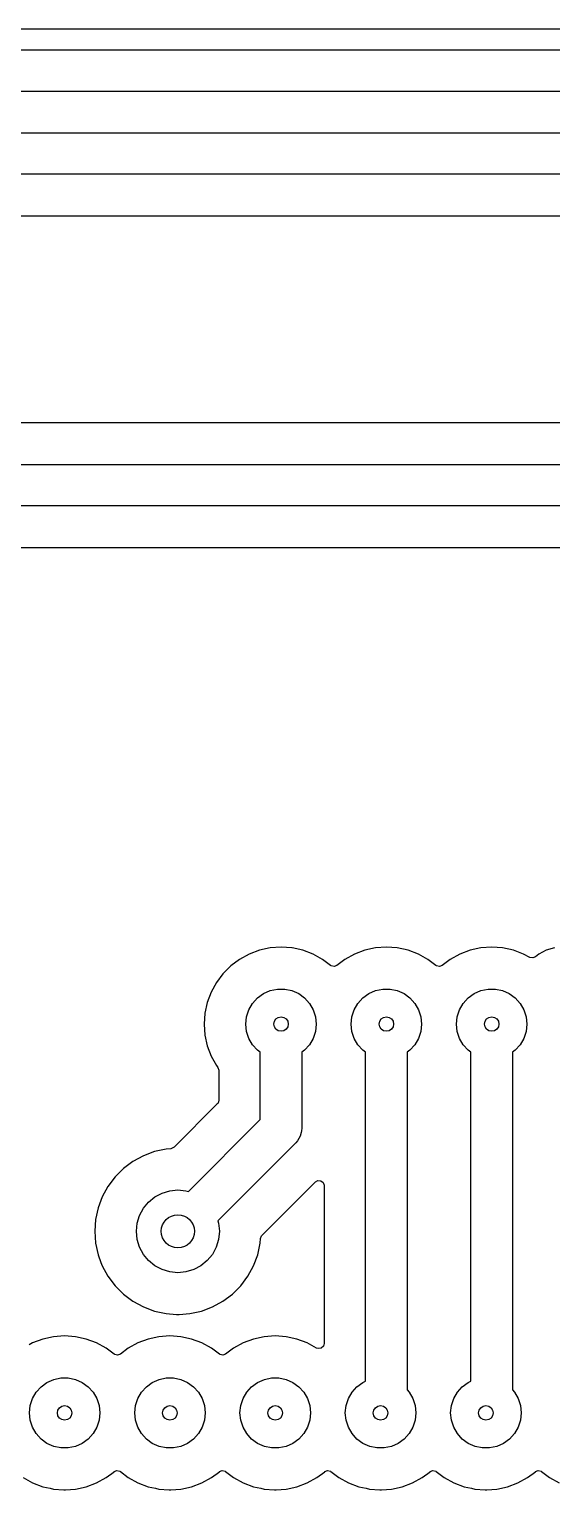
# Model space of a CAD drawing. Extents: x 50 to 210, y -150 to -70.
# Drawn here: x 115.39 to 127.99, y -105.24 to -70 of the extents above; entities that cross this region are included whole.
import ezdxf

# ---------------------------------------------------------------- set-up
doc = ezdxf.new("R2010")
doc.units = 0
doc.layers.add('BLACK', color=7, linetype='CONTINUOUS')

msp = doc.modelspace()

# ---------------------------------------------------------------- linework, layer by layer
at = {"layer": 'BLACK', "linetype": 'CONTINUOUS'}
for p, q in [((210, -70), (50, -70)), ((56.106663, -70.5005), (203.893337, -70.5005)), ((149.118092, -71.4995), (67.118092, -71.4995)), ((67, -72.5), (149, -72.5)), ((148.792894, -73.5), (67.207106, -73.5)), ((105.870552, -74.5005), (142.489267, -74.5005)), ((136.624977, -79.4995), (109.1845, -79.4995)), ((108.06, -80.5), (137.138827, -80.5)), ((137.138827, -81.5), (108.06, -81.5)), ((109.1845, -82.5005), (136.624977, -82.5005)), ((120.689305, -92.312428), (120.456994, -92.43928)), ((120.689309, -92.312426), (120.689305, -92.312428)), ((120.937326, -92.219921), (120.689309, -92.312426)), ((121.195965, -92.163658), (120.937326, -92.219921)), ((121.195972, -92.163657), (121.195965, -92.163658)), ((121.459999, -92.144773), (121.195972, -92.163657)), ((121.460001, -92.144773), (121.459999, -92.144773)), ((121.724027, -92.163657), (121.460001, -92.144773)), ((121.724034, -92.163658), (121.724027, -92.163657)), ((121.982673, -92.219921), (121.724034, -92.163658)), ((122.23069, -92.312426), (121.982673, -92.219921)), ((122.230694, -92.312428), (122.23069, -92.312426)), ((122.463005, -92.43928), (122.230694, -92.312428)), ((123.229305, -92.312428), (122.996994, -92.43928)), ((123.229309, -92.312426), (123.229305, -92.312428)), ((123.477326, -92.219921), (123.229309, -92.312426)), ((123.735965, -92.163658), (123.477326, -92.219921)), ((123.735972, -92.163657), (123.735965, -92.163658)), ((123.999999, -92.144773), (123.735972, -92.163657)), ((124.000001, -92.144773), (123.999999, -92.144773)), ((124.264027, -92.163657), (124.000001, -92.144773)), ((124.264034, -92.163658), (124.264027, -92.163657)), ((124.522673, -92.219921), (124.264034, -92.163658)), ((124.77069, -92.312426), (124.522673, -92.219921)), ((124.770694, -92.312428), (124.77069, -92.312426)), ((125.003005, -92.43928), (124.770694, -92.312428)), ((125.769305, -92.312428), (125.536994, -92.43928)), ((125.769309, -92.312426), (125.769305, -92.312428)), ((126.017326, -92.219921), (125.769309, -92.312426)), ((126.275965, -92.163658), (126.017326, -92.219921)), ((126.275972, -92.163657), (126.275965, -92.163658)), ((126.539999, -92.144773), (126.275972, -92.163657)), ((126.540001, -92.144773), (126.539999, -92.144773)), ((126.804027, -92.163657), (126.540001, -92.144773)), ((126.804034, -92.163658), (126.804027, -92.163657)), ((127.062673, -92.219921), (126.804034, -92.163658)), ((127.31069, -92.312426), (127.062673, -92.219921)), ((127.310694, -92.312428), (127.31069, -92.312426)), ((127.455577, -92.39154), (127.310694, -92.312428)), ((127.676863, -92.310725), (127.593364, -92.37881)), ((127.85714, -92.216556), (127.676863, -92.310725)), ((128.052671, -92.160609), (127.85714, -92.216556)), ((120.245074, -92.597922), (120.057922, -92.785074)), ((120.245092, -92.597906), (120.245074, -92.597922)), ((120.456986, -92.439285), (120.245092, -92.597906)), ((120.456994, -92.43928), (120.456986, -92.439285)), ((122.463013, -92.439285), (122.463005, -92.43928)), ((122.65569, -92.58352), (122.463013, -92.439285)), ((122.670573, -92.593085), (122.65569, -92.58352)), ((122.738845, -92.607937), (122.670573, -92.593085)), ((122.80431, -92.58352), (122.738845, -92.607937)), ((122.996986, -92.439285), (122.80431, -92.58352)), ((122.996994, -92.43928), (122.996986, -92.439285)), ((125.003013, -92.439285), (125.003005, -92.43928)), ((125.19569, -92.58352), (125.003013, -92.439285)), ((125.210573, -92.593085), (125.19569, -92.58352)), ((125.278845, -92.607937), (125.210573, -92.593085)), ((125.34431, -92.58352), (125.278845, -92.607937)), ((125.536986, -92.439285), (125.34431, -92.58352)), ((125.536994, -92.43928), (125.536986, -92.439285)), ((127.460138, -92.393909), (127.455577, -92.39154)), ((127.528968, -92.405919), (127.460138, -92.393909)), ((127.593364, -92.37881), (127.528968, -92.405919)), ((119.89928, -92.996994), (119.772428, -93.229305)), ((119.899285, -92.996986), (119.89928, -92.996994)), ((120.057906, -92.785092), (119.899285, -92.996986)), ((120.057922, -92.785074), (120.057906, -92.785092)), ((119.772426, -93.229309), (119.679921, -93.477326)), ((119.772428, -93.229305), (119.772426, -93.229309)), ((120.772336, -93.500383), (120.891239, -93.368327)), ((120.891239, -93.368327), (121.035, -93.263878)), ((121.035, -93.263878), (121.197336, -93.191602)), ((121.197336, -93.191602), (121.371151, -93.154656)), ((121.371151, -93.154656), (121.548849, -93.154656)), ((121.548849, -93.154656), (121.722664, -93.191602)), ((121.722664, -93.191602), (121.885, -93.263878)), ((121.885, -93.263878), (122.028761, -93.368327)), ((122.028761, -93.368327), (122.147664, -93.500383)), ((123.312336, -93.500383), (123.431239, -93.368327)), ((123.431239, -93.368327), (123.575, -93.263878)), ((123.575, -93.263878), (123.737336, -93.191602)), ((123.737336, -93.191602), (123.911151, -93.154656)), ((123.911151, -93.154656), (124.088849, -93.154656)), ((124.088849, -93.154656), (124.262664, -93.191602)), ((124.262664, -93.191602), (124.425, -93.263878)), ((124.425, -93.263878), (124.568761, -93.368327)), ((124.568761, -93.368327), (124.687664, -93.500383)), ((125.852336, -93.500383), (125.971239, -93.368327)), ((125.971239, -93.368327), (126.115, -93.263878)), ((126.115, -93.263878), (126.277336, -93.191602)), ((126.277336, -93.191602), (126.451151, -93.154656)), ((126.451151, -93.154656), (126.628849, -93.154656)), ((126.628849, -93.154656), (126.802664, -93.191602)), ((126.802664, -93.191602), (126.965, -93.263878)), ((126.965, -93.263878), (127.108761, -93.368327)), ((127.108761, -93.368327), (127.227664, -93.500383)), ((119.679921, -93.477326), (119.623658, -93.735965)), ((120.628575, -93.823275), (120.683486, -93.654274)), ((120.683486, -93.654274), (120.772336, -93.500383)), ((122.147664, -93.500383), (122.236514, -93.654274)), ((122.236514, -93.654274), (122.291425, -93.823275)), ((123.168575, -93.823275), (123.223486, -93.654274)), ((123.223486, -93.654274), (123.312336, -93.500383)), ((124.687664, -93.500383), (124.776514, -93.654274)), ((124.776514, -93.654274), (124.831425, -93.823275)), ((125.708575, -93.823275), (125.763486, -93.654274)), ((125.763486, -93.654274), (125.852336, -93.500383)), ((127.227664, -93.500383), (127.316514, -93.654274)), ((127.316514, -93.654274), (127.371425, -93.823275)), ((119.623657, -93.735972), (119.604773, -93.999998)), ((119.604773, -93.999998), (119.604773, -94.000001)), ((119.604773, -94.000001), (119.623657, -94.264027)), ((119.623658, -93.735965), (119.623657, -93.735972)), ((120.61, -94), (120.628575, -93.823275)), ((120.628575, -94.176725), (120.61, -94)), ((122.291425, -93.823275), (122.31, -94)), ((122.31, -94), (122.291425, -94.176725)), ((123.15, -94), (123.168575, -93.823275)), ((123.168575, -94.176725), (123.15, -94)), ((124.831425, -93.823275), (124.85, -94)), ((124.85, -94), (124.831425, -94.176725)), ((125.69, -94), (125.708575, -93.823275)), ((125.708575, -94.176725), (125.69, -94)), ((127.371425, -93.823275), (127.39, -94)), ((127.39, -94), (127.371425, -94.176725)), ((119.623657, -94.264027), (119.623658, -94.264034)), ((119.623658, -94.264034), (119.679921, -94.522673)), ((120.683486, -94.345726), (120.628575, -94.176725)), ((120.772336, -94.499617), (120.683486, -94.345726)), ((122.236514, -94.345726), (122.147664, -94.499617)), ((122.291425, -94.176725), (122.236514, -94.345726)), ((123.223486, -94.345726), (123.168575, -94.176725)), ((123.312336, -94.499617), (123.223486, -94.345726)), ((124.776514, -94.345726), (124.687664, -94.499617)), ((124.831425, -94.176725), (124.776514, -94.345726)), ((125.763486, -94.345726), (125.708575, -94.176725)), ((125.852336, -94.499617), (125.763486, -94.345726)), ((127.316514, -94.345726), (127.227664, -94.499617)), ((127.371425, -94.176725), (127.316514, -94.345726)), ((119.679921, -94.522673), (119.772426, -94.77069)), ((119.772426, -94.77069), (119.772428, -94.770694)), ((119.772428, -94.770694), (119.89928, -95.003005)), ((120.891239, -94.631673), (120.772336, -94.499617)), ((120.96, -94.681631), (120.891239, -94.631673)), ((120.96, -96.305508), (120.96, -94.681631)), ((122.028761, -94.631673), (121.96, -94.681631)), ((121.96, -94.681631), (121.96, -96.512614)), ((122.147664, -94.499617), (122.028761, -94.631673)), ((123.431239, -94.631673), (123.312336, -94.499617)), ((123.5, -94.681631), (123.431239, -94.631673)), ((123.5, -102.614938), (123.5, -94.681631)), ((124.568761, -94.631673), (124.5, -94.681631)), ((124.5, -94.681631), (124.5, -102.827446)), ((124.687664, -94.499617), (124.568761, -94.631673)), ((125.971239, -94.631673), (125.852336, -94.499617)), ((126.04, -94.681631), (125.971239, -94.631673)), ((126.04, -102.614938), (126.04, -94.681631)), ((127.108761, -94.631673), (127.04, -94.681631)), ((127.04, -94.681631), (127.04, -102.827446)), ((127.227664, -94.499617), (127.108761, -94.631673)), ((119.89928, -95.003005), (119.899285, -95.003013)), ((119.899285, -95.003013), (119.934767, -95.050411)), ((119.934767, -95.050411), (119.959184, -95.115875)), ((119.959184, -95.115875), (119.9595, -95.124721)), ((119.9595, -95.124721), (119.9595, -95.839724)), ((119.9595, -95.839724), (119.939815, -95.906763)), ((119.923181, -95.927405), (118.879932, -96.970653)), ((119.939815, -95.906763), (119.923181, -95.927405)), ((119.228002, -98.037505), (120.96, -96.305508)), ((121.96, -96.512614), (121.955723, -96.577861)), ((121.813553, -96.866167), (119.935108, -98.744611)), ((121.856661, -96.81701), (121.813553, -96.866167)), ((121.856677, -96.816995), (121.856661, -96.81701)), ((121.92194, -96.703956), (121.856677, -96.816995)), ((121.945634, -96.615528), (121.92194, -96.703956)), ((121.955723, -96.577877), (121.945634, -96.615528)), ((121.955723, -96.577861), (121.955723, -96.577877)), ((118.139447, -97.175635), (117.888304, -97.31277)), ((118.407576, -97.075628), (118.139447, -97.175635)), ((118.687177, -97.014805), (118.407576, -97.075628)), ((118.687184, -97.014804), (118.687177, -97.014805)), ((118.801098, -97.006656), (118.687184, -97.014804)), ((118.818609, -97.004138), (118.801098, -97.006656)), ((118.879932, -96.970653), (118.818609, -97.004138)), ((117.659208, -97.48427), (117.456884, -97.686594)), ((117.659226, -97.484254), (117.659208, -97.48427)), ((117.888296, -97.312775), (117.659226, -97.484254)), ((117.888304, -97.31277), (117.888296, -97.312775)), ((117.285384, -97.91569), (117.148249, -98.166833)), ((117.285389, -97.915682), (117.285384, -97.91569)), ((117.456868, -97.686612), (117.285389, -97.915682)), ((117.456884, -97.686594), (117.456868, -97.686612)), ((121.001952, -99.092687), (122.28782, -97.806819)), ((122.28782, -97.806819), (122.349142, -97.773336)), ((122.349142, -97.773336), (122.418834, -97.77832)), ((122.418834, -97.77832), (122.474767, -97.820192)), ((122.474767, -97.820192), (122.499184, -97.885656)), ((122.499184, -97.885656), (122.4995, -97.894502)), ((122.4995, -97.894502), (122.4995, -101.706663)), ((117.148249, -98.166833), (117.048242, -98.434962)), ((118.141144, -98.44443), (118.265507, -98.292893)), ((118.265507, -98.292893), (118.417044, -98.16853)), ((118.417044, -98.16853), (118.589931, -98.07612)), ((118.589931, -98.07612), (118.777524, -98.019215)), ((118.777524, -98.019215), (118.972614, -98)), ((118.972614, -98), (119.167704, -98.019215)), ((119.167704, -98.019215), (119.228002, -98.037505)), ((117.048242, -98.434962), (116.987418, -98.714566)), ((117.991829, -98.80491), (118.048734, -98.617317)), ((118.048734, -98.617317), (118.141144, -98.44443)), ((116.987418, -98.714566), (116.967004, -98.999998)), ((116.967004, -98.999998), (116.967004, -99.000001)), ((116.967004, -99.000001), (116.987418, -99.285433)), ((117.972614, -99), (117.991829, -98.80491)), ((117.991829, -99.19509), (117.972614, -99)), ((119.935108, -98.744611), (119.953399, -98.80491)), ((119.953399, -98.80491), (119.972614, -99)), ((119.972614, -99), (119.953399, -99.19509)), ((116.987418, -99.285433), (117.048242, -99.565037)), ((118.048734, -99.382683), (117.991829, -99.19509)), ((119.953399, -99.19509), (119.896494, -99.382683)), ((120.896983, -99.565046), (120.95781, -99.285428)), ((120.95781, -99.285428), (120.965956, -99.171513)), ((120.965956, -99.171513), (120.990372, -99.106052)), ((120.990372, -99.106052), (121.001952, -99.092687)), ((117.048242, -99.565037), (117.048244, -99.565043)), ((117.048244, -99.565043), (117.048245, -99.565046)), ((117.048245, -99.565046), (117.116549, -99.748176)), ((118.141144, -99.55557), (118.048734, -99.382683)), ((118.265507, -99.707107), (118.141144, -99.55557)), ((118.417044, -99.83147), (118.265507, -99.707107)), ((119.679721, -99.707107), (119.528184, -99.83147)), ((119.804084, -99.55557), (119.679721, -99.707107)), ((119.896494, -99.382683), (119.804084, -99.55557)), ((120.796981, -99.833161), (120.896983, -99.565046)), ((117.116549, -99.748176), (117.148249, -99.833166)), ((117.148249, -99.833166), (117.285384, -100.084309)), ((118.589931, -99.92388), (118.417044, -99.83147)), ((118.777524, -99.980785), (118.589931, -99.92388)), ((118.972614, -100), (118.777524, -99.980785)), ((119.167704, -99.980785), (118.972614, -100)), ((119.355297, -99.92388), (119.167704, -99.980785)), ((119.528184, -99.83147), (119.355297, -99.92388)), ((120.65984, -100.084315), (120.796981, -99.833161)), ((117.285384, -100.084309), (117.285389, -100.084317)), ((117.285389, -100.084317), (117.456868, -100.313387)), ((117.456868, -100.313387), (117.456884, -100.313405)), ((117.456884, -100.313405), (117.659208, -100.515729)), ((120.286009, -100.515739), (120.488353, -100.313395)), ((120.488353, -100.313395), (120.65984, -100.084315)), ((117.659208, -100.515729), (117.659226, -100.515745)), ((117.659226, -100.515745), (117.888296, -100.687224)), ((117.888296, -100.687224), (117.888304, -100.687229)), ((117.888304, -100.687229), (118.139447, -100.824364)), ((119.805775, -100.824367), (120.056929, -100.687226)), ((120.056929, -100.687226), (120.286009, -100.515739)), ((118.139447, -100.824364), (118.139446, -100.824364)), ((118.139446, -100.824364), (118.13945, -100.824365)), ((118.13945, -100.824365), (118.139453, -100.824367)), ((118.139453, -100.824367), (118.407568, -100.924369)), ((118.407568, -100.924369), (118.407574, -100.92437)), ((118.407574, -100.92437), (118.407576, -100.924371)), ((118.407576, -100.924371), (118.68718, -100.985195)), ((118.68718, -100.985195), (118.687182, -100.985195)), ((118.687182, -100.985195), (118.687186, -100.985196)), ((118.687186, -100.985196), (118.940834, -101.003337)), ((118.940834, -101.003337), (118.972613, -101.00561)), ((118.972613, -101.00561), (118.972614, -101.00561)), ((118.972614, -101.00561), (118.972615, -101.00561)), ((118.972615, -101.00561), (119.001209, -101.003564)), ((119.001209, -101.003564), (119.258042, -100.985196)), ((119.258042, -100.985196), (119.53766, -100.924369)), ((119.53766, -100.924369), (119.805775, -100.824367)), ((115.469309, -101.692426), (115.383926, -101.739049)), ((115.717326, -101.599921), (115.469309, -101.692426)), ((115.975965, -101.543658), (115.717326, -101.599921)), ((115.975972, -101.543657), (115.975965, -101.543658)), ((116.239999, -101.524773), (115.975972, -101.543657)), ((116.240001, -101.524773), (116.239999, -101.524773)), ((116.504027, -101.543657), (116.240001, -101.524773)), ((116.504034, -101.543658), (116.504027, -101.543657)), ((116.762673, -101.599921), (116.504034, -101.543658)), ((117.01069, -101.692426), (116.762673, -101.599921)), ((117.010694, -101.692428), (117.01069, -101.692426)), ((117.243005, -101.81928), (117.010694, -101.692428)), ((117.243013, -101.819285), (117.243005, -101.81928)), ((117.43569, -101.96352), (117.243013, -101.819285)), ((117.776986, -101.819285), (117.58431, -101.96352)), ((117.776994, -101.81928), (117.776986, -101.819285)), ((118.009305, -101.692428), (117.776994, -101.81928)), ((118.009309, -101.692426), (118.009305, -101.692428)), ((118.257326, -101.599921), (118.009309, -101.692426)), ((118.515965, -101.543658), (118.257326, -101.599921)), ((118.515972, -101.543657), (118.515965, -101.543658)), ((118.779999, -101.524773), (118.515972, -101.543657)), ((118.780001, -101.524773), (118.779999, -101.524773)), ((119.044027, -101.543657), (118.780001, -101.524773)), ((119.044034, -101.543658), (119.044027, -101.543657)), ((119.302673, -101.599921), (119.044034, -101.543658)), ((119.55069, -101.692426), (119.302673, -101.599921)), ((119.550694, -101.692428), (119.55069, -101.692426)), ((119.783005, -101.81928), (119.550694, -101.692428)), ((119.783013, -101.819285), (119.783005, -101.81928)), ((119.97569, -101.96352), (119.783013, -101.819285)), ((120.316986, -101.819285), (120.12431, -101.96352)), ((120.316994, -101.81928), (120.316986, -101.819285)), ((120.549305, -101.692428), (120.316994, -101.81928)), ((120.549309, -101.692426), (120.549305, -101.692428)), ((120.797326, -101.599921), (120.549309, -101.692426)), ((121.055965, -101.543658), (120.797326, -101.599921)), ((121.055972, -101.543657), (121.055965, -101.543658)), ((121.319999, -101.524773), (121.055972, -101.543657)), ((121.320001, -101.524773), (121.319999, -101.524773)), ((121.584027, -101.543657), (121.320001, -101.524773)), ((121.584034, -101.543658), (121.584027, -101.543657)), ((121.842673, -101.599921), (121.584034, -101.543658)), ((122.09069, -101.692426), (121.842673, -101.599921)), ((122.090694, -101.692428), (122.09069, -101.692426)), ((122.316073, -101.815495), (122.090694, -101.692428)), ((122.357853, -101.829401), (122.316073, -101.815495)), ((122.427011, -101.819457), (122.357853, -101.829401)), ((122.479815, -101.773702), (122.427011, -101.819457)), ((122.4995, -101.706663), (122.479815, -101.773702)), ((117.450573, -101.973085), (117.43569, -101.96352)), ((117.518845, -101.987937), (117.450573, -101.973085)), ((117.58431, -101.96352), (117.518845, -101.987937)), ((119.990573, -101.973085), (119.97569, -101.96352)), ((120.058845, -101.987937), (119.990573, -101.973085)), ((120.12431, -101.96352), (120.058845, -101.987937)), ((115.463486, -103.034274), (115.552336, -102.880383)), ((115.552336, -102.880383), (115.671239, -102.748327)), ((115.671239, -102.748327), (115.815, -102.643878)), ((115.815, -102.643878), (115.977336, -102.571602)), ((115.977336, -102.571602), (116.151151, -102.534656)), ((116.151151, -102.534656), (116.328849, -102.534656)), ((116.328849, -102.534656), (116.502664, -102.571602)), ((116.502664, -102.571602), (116.665, -102.643878)), ((116.665, -102.643878), (116.808761, -102.748327)), ((116.808761, -102.748327), (116.927664, -102.880383)), ((116.927664, -102.880383), (117.016514, -103.034274)), ((118.003486, -103.034274), (118.092336, -102.880383)), ((118.092336, -102.880383), (118.211239, -102.748327)), ((118.211239, -102.748327), (118.355, -102.643878)), ((118.355, -102.643878), (118.517336, -102.571602)), ((118.517336, -102.571602), (118.691151, -102.534656)), ((118.691151, -102.534656), (118.868849, -102.534656)), ((118.868849, -102.534656), (119.042664, -102.571602)), ((119.042664, -102.571602), (119.205, -102.643878)), ((119.205, -102.643878), (119.348761, -102.748327)), ((119.348761, -102.748327), (119.467664, -102.880383)), ((119.467664, -102.880383), (119.556514, -103.034274)), ((120.543486, -103.034274), (120.632336, -102.880383)), ((120.632336, -102.880383), (120.751239, -102.748327)), ((120.751239, -102.748327), (120.895, -102.643878)), ((120.895, -102.643878), (121.057336, -102.571602)), ((121.057336, -102.571602), (121.231151, -102.534656)), ((121.231151, -102.534656), (121.408849, -102.534656)), ((121.408849, -102.534656), (121.582664, -102.571602)), ((121.582664, -102.571602), (121.745, -102.643878)), ((121.745, -102.643878), (121.888761, -102.748327)), ((121.888761, -102.748327), (122.007664, -102.880383)), ((122.007664, -102.880383), (122.096514, -103.034274)), ((123.083486, -103.034274), (123.172336, -102.880383)), ((123.172336, -102.880383), (123.291239, -102.748327)), ((123.291239, -102.748327), (123.435, -102.643878)), ((123.435, -102.643878), (123.5, -102.614938)), ((124.5, -102.827446), (124.547664, -102.880383)), ((124.547664, -102.880383), (124.636514, -103.034274)), ((125.623486, -103.034274), (125.712336, -102.880383)), ((125.712336, -102.880383), (125.831239, -102.748327)), ((125.831239, -102.748327), (125.975, -102.643878)), ((125.975, -102.643878), (126.04, -102.614938)), ((127.04, -102.827446), (127.087664, -102.880383)), ((127.087664, -102.880383), (127.176514, -103.034274)), ((115.39, -103.38), (115.408575, -103.203275)), ((115.408575, -103.203275), (115.463486, -103.034274)), ((117.016514, -103.034274), (117.071425, -103.203275)), ((117.071425, -103.203275), (117.09, -103.38)), ((117.93, -103.38), (117.948575, -103.203275)), ((117.948575, -103.203275), (118.003486, -103.034274)), ((119.556514, -103.034274), (119.611425, -103.203275)), ((119.611425, -103.203275), (119.63, -103.38)), ((120.47, -103.38), (120.488575, -103.203275)), ((120.488575, -103.203275), (120.543486, -103.034274)), ((122.096514, -103.034274), (122.151425, -103.203275)), ((122.151425, -103.203275), (122.17, -103.38)), ((123.01, -103.38), (123.028575, -103.203275)), ((123.028575, -103.203275), (123.083486, -103.034274)), ((124.636514, -103.034274), (124.691425, -103.203275)), ((124.691425, -103.203275), (124.71, -103.38)), ((125.55, -103.38), (125.568575, -103.203275)), ((125.568575, -103.203275), (125.623486, -103.034274)), ((127.176514, -103.034274), (127.231425, -103.203275)), ((127.231425, -103.203275), (127.25, -103.38)), ((115.408575, -103.556725), (115.39, -103.38)), ((115.463486, -103.725726), (115.408575, -103.556725)), ((117.071425, -103.556725), (117.016514, -103.725726)), ((117.09, -103.38), (117.071425, -103.556725)), ((117.948575, -103.556725), (117.93, -103.38)), ((118.003486, -103.725726), (117.948575, -103.556725)), ((119.611425, -103.556725), (119.556514, -103.725726)), ((119.63, -103.38), (119.611425, -103.556725)), ((120.488575, -103.556725), (120.47, -103.38)), ((120.543486, -103.725726), (120.488575, -103.556725)), ((122.151425, -103.556725), (122.096514, -103.725726)), ((122.17, -103.38), (122.151425, -103.556725)), ((123.028575, -103.556725), (123.01, -103.38)), ((123.083486, -103.725726), (123.028575, -103.556725)), ((124.691425, -103.556725), (124.636514, -103.725726)), ((124.71, -103.38), (124.691425, -103.556725)), ((125.568575, -103.556725), (125.55, -103.38)), ((125.623486, -103.725726), (125.568575, -103.556725)), ((127.231425, -103.556725), (127.176514, -103.725726)), ((127.25, -103.38), (127.231425, -103.556725)), ((115.552336, -103.879617), (115.463486, -103.725726)), ((115.671239, -104.011673), (115.552336, -103.879617)), ((116.927664, -103.879617), (116.808761, -104.011673)), ((117.016514, -103.725726), (116.927664, -103.879617)), ((118.092336, -103.879617), (118.003486, -103.725726)), ((118.211239, -104.011673), (118.092336, -103.879617)), ((119.467664, -103.879617), (119.348761, -104.011673)), ((119.556514, -103.725726), (119.467664, -103.879617)), ((120.632336, -103.879617), (120.543486, -103.725726)), ((120.751239, -104.011673), (120.632336, -103.879617)), ((122.007664, -103.879617), (121.888761, -104.011673)), ((122.096514, -103.725726), (122.007664, -103.879617)), ((123.172336, -103.879617), (123.083486, -103.725726)), ((123.291239, -104.011673), (123.172336, -103.879617)), ((124.547664, -103.879617), (124.428761, -104.011673)), ((124.636514, -103.725726), (124.547664, -103.879617)), ((125.712336, -103.879617), (125.623486, -103.725726)), ((125.831239, -104.011673), (125.712336, -103.879617)), ((127.087664, -103.879617), (126.968761, -104.011673)), ((127.176514, -103.725726), (127.087664, -103.879617)), ((115.815, -104.116122), (115.671239, -104.011673)), ((115.977336, -104.188398), (115.815, -104.116122)), ((116.151151, -104.225344), (115.977336, -104.188398)), ((116.328849, -104.225344), (116.151151, -104.225344)), ((116.502664, -104.188398), (116.328849, -104.225344)), ((116.665, -104.116122), (116.502664, -104.188398)), ((116.808761, -104.011673), (116.665, -104.116122)), ((118.355, -104.116122), (118.211239, -104.011673)), ((118.517336, -104.188398), (118.355, -104.116122)), ((118.691151, -104.225344), (118.517336, -104.188398)), ((118.868849, -104.225344), (118.691151, -104.225344)), ((119.042664, -104.188398), (118.868849, -104.225344)), ((119.205, -104.116122), (119.042664, -104.188398)), ((119.348761, -104.011673), (119.205, -104.116122)), ((120.895, -104.116122), (120.751239, -104.011673)), ((121.057336, -104.188398), (120.895, -104.116122)), ((121.231151, -104.225344), (121.057336, -104.188398)), ((121.408849, -104.225344), (121.231151, -104.225344)), ((121.582664, -104.188398), (121.408849, -104.225344)), ((121.745, -104.116122), (121.582664, -104.188398)), ((121.888761, -104.011673), (121.745, -104.116122)), ((123.435, -104.116122), (123.291239, -104.011673)), ((123.597336, -104.188398), (123.435, -104.116122)), ((123.771151, -104.225344), (123.597336, -104.188398)), ((123.948849, -104.225344), (123.771151, -104.225344)), ((124.122664, -104.188398), (123.948849, -104.225344)), ((124.285, -104.116122), (124.122664, -104.188398)), ((124.428761, -104.011673), (124.285, -104.116122)), ((125.975, -104.116122), (125.831239, -104.011673)), ((126.137336, -104.188398), (125.975, -104.116122)), ((126.311151, -104.225344), (126.137336, -104.188398)), ((126.488849, -104.225344), (126.311151, -104.225344)), ((126.662664, -104.188398), (126.488849, -104.225344)), ((126.825, -104.116122), (126.662664, -104.188398)), ((126.968761, -104.011673), (126.825, -104.116122)), ((115.236994, -104.940719), (115.469305, -105.067571)), ((117.010689, -105.067574), (117.243011, -104.940716)), ((117.243011, -104.940716), (117.432711, -104.798709)), ((117.432711, -104.798709), (117.43569, -104.796479)), ((117.43569, -104.796479), (117.501154, -104.772062)), ((117.501154, -104.772062), (117.569427, -104.786914)), ((117.569427, -104.786914), (117.58431, -104.796479)), ((117.58431, -104.796479), (117.776986, -104.940714)), ((117.776986, -104.940714), (117.776994, -104.940719)), ((117.776994, -104.940719), (118.009305, -105.067571)), ((119.550689, -105.067574), (119.783011, -104.940716)), ((119.783011, -104.940716), (119.972711, -104.798709)), ((119.972711, -104.798709), (119.97569, -104.796479)), ((119.97569, -104.796479), (120.041154, -104.772062)), ((120.041154, -104.772062), (120.109427, -104.786914)), ((120.109427, -104.786914), (120.12431, -104.796479)), ((120.12431, -104.796479), (120.316986, -104.940714)), ((120.316986, -104.940714), (120.316994, -104.940719)), ((120.316994, -104.940719), (120.549305, -105.067571)), ((122.090689, -105.067574), (122.323011, -104.940716)), ((122.323011, -104.940716), (122.512711, -104.798709)), ((122.512711, -104.798709), (122.51569, -104.796479)), ((122.51569, -104.796479), (122.581154, -104.772062)), ((122.581154, -104.772062), (122.649427, -104.786914)), ((122.649427, -104.786914), (122.66431, -104.796479)), ((122.66431, -104.796479), (122.856986, -104.940714)), ((122.856986, -104.940714), (122.856994, -104.940719)), ((122.856994, -104.940719), (123.089305, -105.067571)), ((124.630689, -105.067574), (124.863011, -104.940716)), ((124.863011, -104.940716), (125.052711, -104.798709)), ((125.052711, -104.798709), (125.05569, -104.796479)), ((125.05569, -104.796479), (125.121154, -104.772062)), ((125.121154, -104.772062), (125.189427, -104.786914)), ((125.189427, -104.786914), (125.20431, -104.796479)), ((125.20431, -104.796479), (125.396986, -104.940714)), ((125.396986, -104.940714), (125.396994, -104.940719)), ((125.396994, -104.940719), (125.629305, -105.067571)), ((127.170689, -105.067574), (127.403011, -104.940716)), ((127.403011, -104.940716), (127.592711, -104.798709)), ((127.592711, -104.798709), (127.59569, -104.796479)), ((127.59569, -104.796479), (127.661154, -104.772062)), ((127.661154, -104.772062), (127.729427, -104.786914)), ((127.729427, -104.786914), (127.74431, -104.796479)), ((127.74431, -104.796479), (127.936986, -104.940714)), ((127.936986, -104.940714), (127.936994, -104.940719)), ((127.936994, -104.940719), (128.169305, -105.067571)), ((115.469305, -105.067571), (115.469309, -105.067573)), ((115.469309, -105.067573), (115.469311, -105.067574)), ((115.469311, -105.067574), (115.717322, -105.160077)), ((115.717322, -105.160077), (115.717325, -105.160077)), ((115.717325, -105.160077), (115.717326, -105.160078)), ((115.717326, -105.160078), (115.890953, -105.197848)), ((115.890953, -105.197848), (115.975974, -105.216343)), ((115.975974, -105.216343), (116.21966, -105.233772)), ((116.21966, -105.233772), (116.239999, -105.235227)), ((116.239999, -105.235227), (116.24, -105.235227)), ((116.24, -105.235227), (116.240001, -105.235227)), ((116.240001, -105.235227), (116.258885, -105.233876)), ((116.258885, -105.233876), (116.504026, -105.216343)), ((116.504026, -105.216343), (116.762678, -105.160077)), ((116.762678, -105.160077), (117.010689, -105.067574)), ((118.009305, -105.067571), (118.009309, -105.067573)), ((118.009309, -105.067573), (118.009311, -105.067574)), ((118.009311, -105.067574), (118.257322, -105.160077)), ((118.257322, -105.160077), (118.257325, -105.160077)), ((118.257325, -105.160077), (118.257326, -105.160078)), ((118.257326, -105.160078), (118.430953, -105.197848)), ((118.430953, -105.197848), (118.515974, -105.216343)), ((118.515974, -105.216343), (118.75966, -105.233772)), ((118.75966, -105.233772), (118.779999, -105.235227)), ((118.779999, -105.235227), (118.78, -105.235227)), ((118.78, -105.235227), (118.780001, -105.235227)), ((118.780001, -105.235227), (118.798885, -105.233876)), ((118.798885, -105.233876), (119.044026, -105.216343)), ((119.044026, -105.216343), (119.302678, -105.160077)), ((119.302678, -105.160077), (119.550689, -105.067574)), ((120.549305, -105.067571), (120.549309, -105.067573)), ((120.549309, -105.067573), (120.549311, -105.067574)), ((120.549311, -105.067574), (120.797322, -105.160077)), ((120.797322, -105.160077), (120.797325, -105.160077)), ((120.797325, -105.160077), (120.797326, -105.160078)), ((120.797326, -105.160078), (120.970953, -105.197848)), ((120.970953, -105.197848), (121.055974, -105.216343)), ((121.055974, -105.216343), (121.29966, -105.233772)), ((121.29966, -105.233772), (121.319999, -105.235227)), ((121.319999, -105.235227), (121.32, -105.235227)), ((121.32, -105.235227), (121.320001, -105.235227)), ((121.320001, -105.235227), (121.338885, -105.233876)), ((121.338885, -105.233876), (121.584026, -105.216343)), ((121.584026, -105.216343), (121.842678, -105.160077)), ((121.842678, -105.160077), (122.090689, -105.067574)), ((123.089305, -105.067571), (123.089309, -105.067573)), ((123.089309, -105.067573), (123.089311, -105.067574)), ((123.089311, -105.067574), (123.337322, -105.160077)), ((123.337322, -105.160077), (123.337325, -105.160077)), ((123.337325, -105.160077), (123.337326, -105.160078)), ((123.337326, -105.160078), (123.510953, -105.197848)), ((123.510953, -105.197848), (123.595974, -105.216343)), ((123.595974, -105.216343), (123.83966, -105.233772)), ((123.83966, -105.233772), (123.859999, -105.235227)), ((123.859999, -105.235227), (123.86, -105.235227)), ((123.86, -105.235227), (123.860001, -105.235227)), ((123.860001, -105.235227), (123.878885, -105.233876)), ((123.878885, -105.233876), (124.124026, -105.216343)), ((124.124026, -105.216343), (124.382678, -105.160077)), ((124.382678, -105.160077), (124.630689, -105.067574)), ((125.629305, -105.067571), (125.629309, -105.067573)), ((125.629309, -105.067573), (125.629311, -105.067574)), ((125.629311, -105.067574), (125.877322, -105.160077)), ((125.877322, -105.160077), (125.877325, -105.160077)), ((125.877325, -105.160077), (125.877326, -105.160078)), ((125.877326, -105.160078), (126.050953, -105.197848)), ((126.050953, -105.197848), (126.135974, -105.216343)), ((126.135974, -105.216343), (126.37966, -105.233772)), ((126.37966, -105.233772), (126.399999, -105.235227)), ((126.399999, -105.235227), (126.4, -105.235227)), ((126.4, -105.235227), (126.400001, -105.235227)), ((126.400001, -105.235227), (126.418885, -105.233876)), ((126.418885, -105.233876), (126.664026, -105.216343)), ((126.664026, -105.216343), (126.922678, -105.160077)), ((126.922678, -105.160077), (127.170689, -105.067574))]:
    msp.add_line(p, q, dxfattribs=at)
at = {"layer": 'BLACK'}
for centre, radius in [((121.46, -94), 0.175), ((121.46, -94), 0.175), ((124, -94), 0.175), ((124, -94), 0.175), ((126.54, -94), 0.175), ((126.54, -94), 0.175), ((118.972614, -99), 0.4), ((116.24, -103.38), 0.175), ((116.24, -103.38), 0.175), ((118.78, -103.38), 0.175), ((118.78, -103.38), 0.175), ((121.32, -103.38), 0.175), ((121.32, -103.38), 0.175), ((123.86, -103.38), 0.175), ((123.86, -103.38), 0.175), ((126.4, -103.38), 0.175), ((126.4, -103.38), 0.175)]:
    msp.add_circle(centre, radius, dxfattribs=at)

doc.saveas('drawing.dxf')
